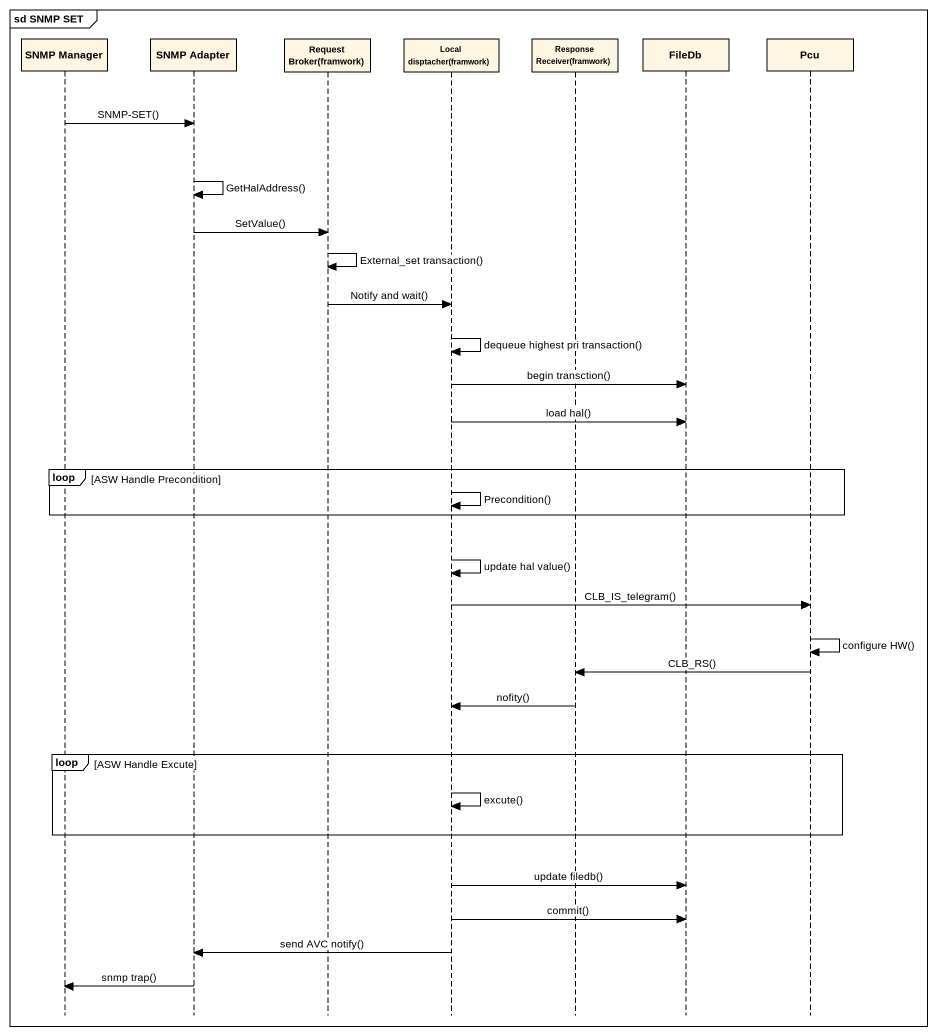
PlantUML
@startuml
mainframe sd SNMP SET
hide footbox
participant "SNMP Manager" as SNMP_Manager
participant "SNMP Adapter" as SNMP_Adapter
participant "Request Broker(framwork)" as Request_Broker_framwork
participant "Local disptacher(framwork)" as Local_disptacher_framwork
participant "Response Receiver(framwork)" as Response_Receiver_framwork
participant FileDb
participant Pcu

SNMP_Manager -> SNMP_Adapter : SNMP-SET()
SNMP_Adapter -> SNMP_Adapter : GetHalAddress()
SNMP_Adapter -> Request_Broker_framwork : SetValue()
Request_Broker_framwork -> Request_Broker_framwork : External_set transaction()
Request_Broker_framwork -> Local_disptacher_framwork : Notify and wait()
Local_disptacher_framwork -> Local_disptacher_framwork : dequeue highest pri transaction()
Local_disptacher_framwork -> FileDb : begin transction()
Local_disptacher_framwork -> FileDb : load hal()
loop ASW Handle Precondition
  Local_disptacher_framwork -> Local_disptacher_framwork : Precondition()
end
Local_disptacher_framwork -> Local_disptacher_framwork : update hal value()
Local_disptacher_framwork -> Pcu : CLB_IS_telegram()
Pcu -> Pcu : configure HW()
Pcu -> Response_Receiver_framwork : CLB_RS()
Response_Receiver_framwork -> Local_disptacher_framwork : nofity()
loop ASW Handle Excute
  Local_disptacher_framwork -> Local_disptacher_framwork : excute()
end
Local_disptacher_framwork -> FileDb : update filedb()
Local_disptacher_framwork -> FileDb : commit()
Local_disptacher_framwork -> SNMP_Adapter : send AVC notify()
SNMP_Adapter -> SNMP_Manager : snmp trap()
@enduml
